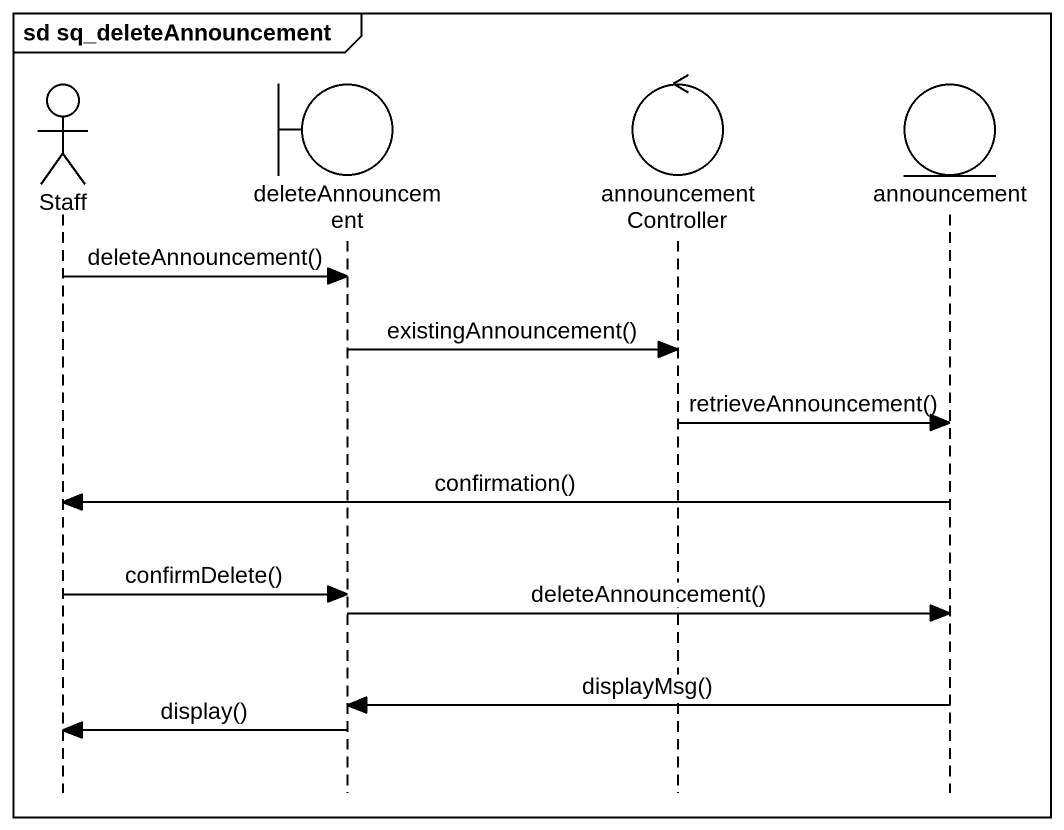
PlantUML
@startuml
mainframe sd sq_deleteAnnouncement
hide footbox
actor Staff
boundary deleteAnnouncement
control announcementController
entity announcement

Staff -> deleteAnnouncement : deleteAnnouncement()
deleteAnnouncement -> announcementController : existingAnnouncement()
announcementController -> announcement : retrieveAnnouncement()
announcement -> Staff : confirmation()
Staff -> deleteAnnouncement : confirmDelete()
deleteAnnouncement -> announcement : deleteAnnouncement()
announcement -> deleteAnnouncement : displayMsg()
deleteAnnouncement -> Staff : display()
@enduml
